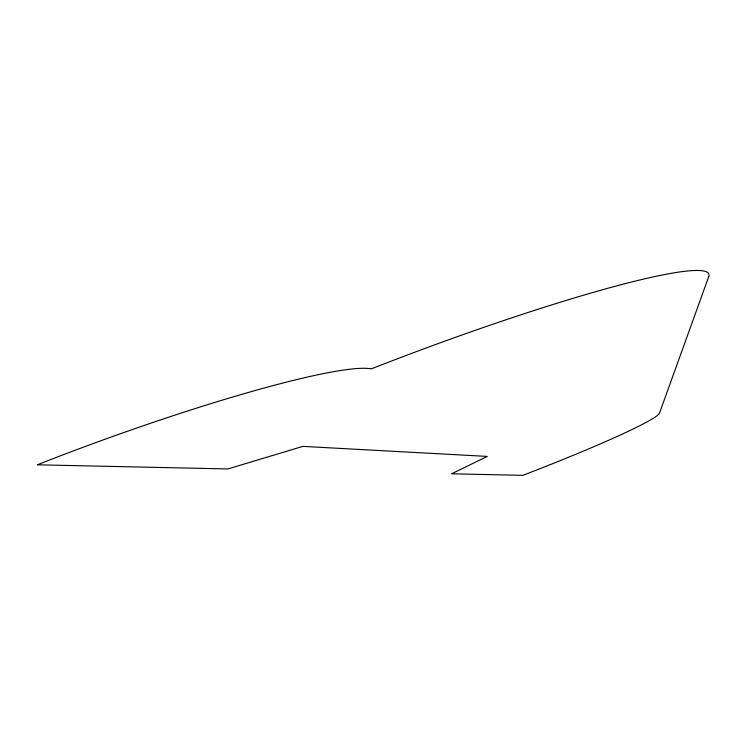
<?xml version="1.0" encoding="UTF-8"?>
<svg xmlns="http://www.w3.org/2000/svg" width="746" height="746" viewBox="0 0 746 746"><rect width="100%" height="100%" fill="white"/><g stroke="black" fill="none" stroke-linecap="round" stroke-linejoin="round"><path stroke-width="1.12" d="M708.7 276.71L659.52 413.042A176.671 11.237 -20.5 0 1 522.853 475.342L451.6 473.794L487.269 456.421L302.876 446.369L227.875 468.945L37.3 464.805A275.563 29.019 -19.8 0 1 371.331 368.86A296.694 29.225 -20.4 0 1 708.7 276.71"/></g></svg>
